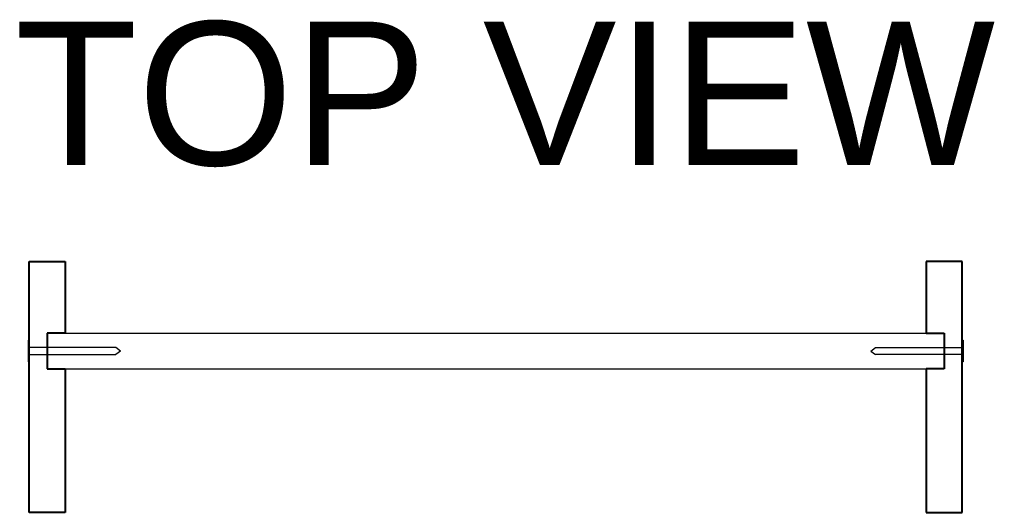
# Model space of a CAD drawing. Header units: centimetres. Extents: x 917 to 2835, y -35184 to -3253.
# Drawn here: x 1151.84 to 1179.01, y -3436.5 to -3422.76 of the extents above; entities that cross this region are included whole.
import ezdxf

# ---------------------------------------------------------------- set-up
doc = ezdxf.new("R2010")
doc.units = ezdxf.units.CM
for name, color, linetype, lineweight in [('A-FURN', 3, 'Continuous', 20), ('mobili', 7, 'Continuous', 20), ('sezione', 2, 'Continuous', 25)]:
    doc.layers.add(name, color=color, linetype=linetype, lineweight=lineweight)
doc.layers.add('G-ANNO-TEXT', color=3, linetype='Continuous')
doc.styles.add('stile2', font='calibril.ttf', dxfattribs={"height": 0.5})

msp = doc.modelspace()

# ---------------------------------------------------------------- linework, layer by layer
at = {"layer": 'A-FURN'}
for p, q in [((1152.605, -3431.503), (1177.605, -3431.503)), ((1152.605, -3432.503), (1177.605, -3432.503))]:
    msp.add_line(p, q, dxfattribs=at)
at = {"layer": 'A-FURN', "color": 8}
for p, q in [((1152.078, -3431.701), (1152.078, -3432.306)), ((1152.092, -3431.701), (1152.078, -3431.701)), ((1152.105, -3431.906), (1152.092, -3431.701)), ((1178.105, -3431.906), (1178.119, -3431.701)), ((1178.119, -3431.701), (1178.133, -3431.701)), ((1178.133, -3431.701), (1178.133, -3432.306)), ((1152.105, -3432.101), (1152.092, -3432.306)), ((1154.517, -3431.906), (1152.105, -3431.906)), ((1152.105, -3432.101), (1154.517, -3432.101)), ((1154.652, -3432.003), (1154.517, -3431.906)), ((1154.652, -3432.003), (1154.517, -3432.101)), ((1175.559, -3432.003), (1175.694, -3431.906)), ((1175.559, -3432.003), (1175.694, -3432.101)), ((1175.694, -3431.906), (1178.105, -3431.906)), ((1178.105, -3432.101), (1175.694, -3432.101)), ((1178.105, -3432.101), (1178.119, -3432.306)), ((1152.078, -3432.306), (1152.091, -3432.306)), ((1178.133, -3432.306), (1178.119, -3432.306))]:
    msp.add_line(p, q, dxfattribs=at)
at = {"layer": 'mobili'}
msp.add_line((1152.605, -3432.503), (1152.605, -3431.503), dxfattribs=at)
at = {"layer": 'sezione'}
for p, q in [((1152.105, -3436.503), (1152.105, -3429.503)), ((1152.105, -3429.503), (1153.105, -3429.503)), ((1153.105, -3429.503), (1153.105, -3431.503)), ((1178.105, -3429.503), (1177.105, -3429.503)), ((1177.105, -3429.503), (1177.105, -3431.503)), ((1178.105, -3436.503), (1178.105, -3429.503)), ((1152.605, -3431.503), (1152.605, -3432.503)), ((1153.105, -3431.503), (1152.605, -3431.503)), ((1177.105, -3431.503), (1177.605, -3431.503)), ((1177.605, -3431.503), (1177.605, -3432.503)), ((1152.605, -3432.503), (1153.105, -3432.503)), ((1153.105, -3432.503), (1153.105, -3436.503)), ((1177.105, -3432.503), (1177.105, -3436.503)), ((1177.605, -3432.503), (1177.105, -3432.503)), ((1153.105, -3436.503), (1152.105, -3436.503)), ((1177.105, -3436.503), (1178.105, -3436.503))]:
    msp.add_line(p, q, dxfattribs=at)

# ---------------------------------------------------------------- texts
at = {"layer": 'G-ANNO-TEXT', "insert": (1151.711, -3422.822), "char_height": 4, "attachment_point": 1, "style": 'stile2'}
msp.add_mtext_dynamic_manual_height_columns('{\\fArial|b0|i0|c0|p34;TOP VIEW}', width=28.35749, gutter_width=2.5, heights=[0], dxfattribs=at)

doc.saveas('drawing.dxf')
